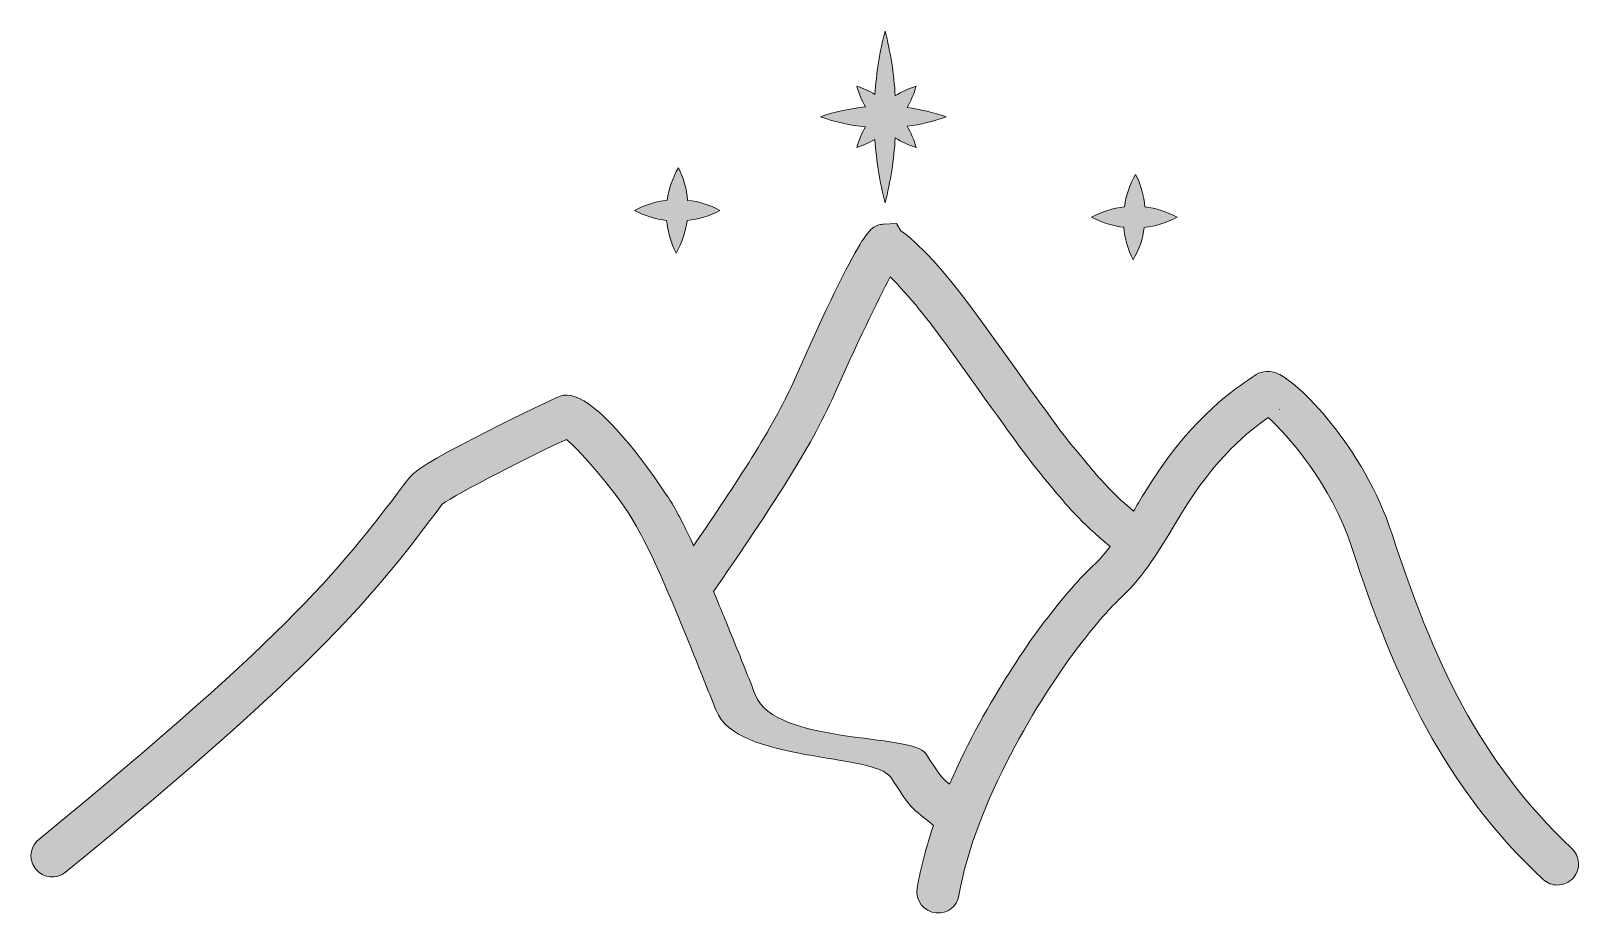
# Model space of a CAD drawing. Header units: millimetres. Extents: x 147.3 to 183.9, y -58.5 to -37.7.
import ezdxf

# ---------------------------------------------------------------- set-up
doc = ezdxf.new("R2010")
doc.units = ezdxf.units.MM
doc.header["$MEASUREMENT"] = 0
doc.layers.add('Layer 1', color=7, linetype='Continuous', lineweight=0)

msp = doc.modelspace()

# ---------------------------------------------------------------- hatches: boundary and pattern name
at = {"layer": 'Layer 1', "transparency": 33554687}
h = msp.add_hatch(color=250, dxfattribs=at)
h.dxf.hatch_style = 2
edge = h.paths.add_edge_path()
edge.add_spline(control_points=[(167.97, -39.907), (168.058, -40.062), (168.132, -40.231), (168.181, -40.408), (168.005, -40.355), (167.839, -40.277), (167.687, -40.182), (167.659, -40.697), (167.578, -41.212), (167.448, -41.716), (167.321, -41.223), (167.239, -40.722), (167.208, -40.217), (167.074, -40.295), (166.929, -40.362), (166.777, -40.408), (166.823, -40.235), (166.894, -40.072), (166.982, -39.921), (166.622, -39.885), (166.266, -39.808), (165.92, -39.684), (166.266, -39.564), (166.622, -39.487), (166.982, -39.452), (166.894, -39.296), (166.827, -39.134), (166.777, -38.961), (166.929, -39.007), (167.074, -39.074), (167.208, -39.155), (167.239, -38.651), (167.321, -38.146), (167.448, -37.656), (167.578, -38.157), (167.659, -38.675), (167.687, -39.191), (167.839, -39.092), (168.005, -39.014), (168.181, -38.961), (168.132, -39.138), (168.058, -39.307), (167.966, -39.466), (168.28, -39.504), (168.594, -39.579), (168.894, -39.684), (168.594, -39.794), (168.284, -39.868), (167.97, -39.907)], knot_values=[0, 0, 0, 0, 1, 1, 1, 2, 2, 2, 3, 3, 3, 4, 4, 4, 5, 5, 5, 6, 6, 6, 7, 7, 7, 8, 8, 8, 9, 9, 9, 10, 10, 10, 11, 11, 11, 12, 12, 12, 13, 13, 13, 14, 14, 14, 15, 15, 15, 16, 16, 16, 16], degree=3, periodic=0)
h = msp.add_hatch(color=250, dxfattribs=at)
h.dxf.hatch_style = 2
edge = h.paths.add_edge_path()
edge.add_spline(control_points=[(163.542, -41.896), (163.302, -42.027), (163.038, -42.108), (162.77, -42.136), (162.734, -42.404), (162.646, -42.665), (162.505, -42.905), (162.382, -42.662), (162.308, -42.401), (162.283, -42.133), (162.018, -42.104), (161.761, -42.023), (161.524, -41.896), (161.768, -41.766), (162.029, -41.685), (162.297, -41.656), (162.332, -41.388), (162.424, -41.127), (162.562, -40.887), (162.685, -41.131), (162.759, -41.395), (162.78, -41.66), (163.045, -41.685), (163.306, -41.766), (163.542, -41.896)], knot_values=[0, 0, 0, 0, 1, 1, 1, 2, 2, 2, 3, 3, 3, 4, 4, 4, 5, 5, 5, 6, 6, 6, 7, 7, 7, 8, 8, 8, 8], degree=3, periodic=0)
h = msp.add_hatch(color=250, dxfattribs=at)
h.dxf.hatch_style = 2
edge = h.paths.add_edge_path()
edge.add_spline(control_points=[(174.348, -42.055), (174.105, -42.186), (173.843, -42.27), (173.575, -42.299), (173.54, -42.567), (173.452, -42.828), (173.311, -43.064), (173.187, -42.821), (173.113, -42.56), (173.092, -42.295), (172.827, -42.267), (172.57, -42.186), (172.33, -42.055), (172.573, -41.925), (172.835, -41.843), (173.103, -41.812), (173.141, -41.544), (173.23, -41.286), (173.367, -41.046), (173.491, -41.29), (173.565, -41.551), (173.586, -41.815), (173.851, -41.847), (174.108, -41.925), (174.348, -42.055)], knot_values=[0, 0, 0, 0, 1, 1, 1, 2, 2, 2, 3, 3, 3, 4, 4, 4, 5, 5, 5, 6, 6, 6, 7, 7, 7, 8, 8, 8, 8], degree=3, periodic=0)
h = msp.add_hatch(color=250, dxfattribs=at)
h.dxf.hatch_style = 2
edge = h.paths.add_edge_path()
edge.add_spline(control_points=[(172.362, -50.296), (172.14, -50.515), (171.833, -50.811), (171.18, -51.665), (171.102, -51.764), (169.854, -53.415), (168.972, -55.461), (168.703, -55.242), (168.742, -55.228), (168.407, -54.737), (168.079, -54.251), (164.851, -54.536), (164.382, -53.355), (164.234, -52.974), (164.047, -52.508), (163.81, -51.926), (163.652, -51.531), (163.514, -51.196), (163.391, -50.903), (164.562, -49.216), (165.638, -47.611), (166.185, -46.38), (166.788, -45.029), (167.285, -44.009), (167.568, -43.47), (168.012, -43.9), (168.517, -44.549), (168.898, -45.078), (168.898, -45.078), (169.652, -46.13), (169.652, -46.13), (170.556, -47.386), (170.859, -47.812), (171.187, -48.2), (171.187, -48.2), (171.37, -48.423), (171.37, -48.423), (171.723, -48.85), (172.058, -49.255), (172.764, -49.844), (172.602, -50.063), (172.496, -50.169), (172.362, -50.296)], knot_values=[0, 0, 0, 0, 1, 1, 1, 2, 2, 2, 3, 3, 3, 4, 4, 4, 5, 5, 5, 6, 6, 6, 7, 7, 7, 8, 8, 8, 9, 9, 9, 10, 10, 10, 11, 11, 11, 12, 12, 12, 13, 13, 13, 14, 14, 14, 14], degree=3, periodic=0)
edge = h.paths.add_edge_path()
edge.add_spline(control_points=[(183.675, -56.974), (181.495, -54.928), (180.395, -52.515), (179.431, -49.552), (178.768, -47.502), (177.184, -45.893), (176.666, -45.731), (176.486, -45.675), (176.302, -45.706), (176.165, -45.812), (176.129, -45.837), (176.087, -45.869), (176.034, -45.904), (175.6, -46.204), (174.584, -46.902), (173.568, -48.592), (173.477, -48.744), (173.395, -48.881), (173.318, -49.005), (172.743, -48.514), (172.461, -48.172), (172.143, -47.788), (172.143, -47.788), (171.953, -47.558), (171.953, -47.558), (171.649, -47.199), (171.349, -46.782), (170.464, -45.544), (170.464, -45.544), (169.709, -44.496), (169.709, -44.496), (168.644, -43.018), (168.072, -42.56), (167.822, -42.38), (167.822, -42.38), (167.716, -42.207), (167.716, -42.207), (167.716, -42.207), (167.412, -42.224), (167.412, -42.224), (167.109, -42.242), (166.925, -42.253), (165.271, -45.974), (164.812, -47.008), (163.923, -48.366), (162.921, -49.823), (162.742, -49.428), (162.6, -49.16), (162.445, -48.881), (162.428, -48.85), (160.618, -45.95), (159.764, -46.288), (159.531, -46.38), (156.497, -47.819), (156.212, -48.2), (154.645, -50.285), (153.502, -51.802), (147.442, -56.769), (147.322, -56.868), (147.258, -57.013), (147.258, -57.158), (147.258, -57.267), (147.297, -57.38), (147.371, -57.471), (147.547, -57.687), (147.861, -57.718), (148.077, -57.542), (154.194, -52.529), (155.386, -50.959), (156.981, -48.839), (157.298, -48.606), (159.161, -47.65), (159.916, -47.311), (160.279, -47.629), (161.129, -48.578), (161.57, -49.368), (161.888, -49.936), (162.142, -50.469), (162.886, -52.3), (163.119, -52.882), (163.302, -53.344), (163.454, -53.721), (163.941, -54.953), (167.19, -54.723), (167.582, -55.298), (168.047, -55.986), (167.949, -55.933), (168.594, -56.434), (168.425, -56.921), (168.291, -57.422), (168.206, -57.919), (168.157, -58.209), (168.365, -58.477), (168.654, -58.505), (168.915, -58.53), (169.148, -58.353), (169.19, -58.099), (169.571, -55.891), (171.145, -53.358), (171.974, -52.272), (172.581, -51.478), (172.845, -51.22), (173.057, -51.016), (173.42, -50.666), (173.628, -50.437), (174.426, -49.107), (175.262, -47.714), (176.062, -47.103), (176.503, -46.796), (176.955, -47.188), (177.999, -48.38), (178.482, -49.862), (179.491, -52.977), (180.663, -55.524), (183.005, -57.715), (183.1, -57.803), (183.22, -57.845), (183.34, -57.845), (183.478, -57.845), (183.619, -57.785), (183.718, -57.673), (183.898, -57.468), (183.876, -57.161), (183.675, -56.974)], knot_values=[0, 0, 0, 0, 1, 1, 1, 2, 2, 2, 3, 3, 3, 4, 4, 4, 5, 5, 5, 6, 6, 6, 7, 7, 7, 8, 8, 8, 9, 9, 9, 10, 10, 10, 11, 11, 11, 12, 12, 12, 13, 13, 13, 14, 14, 14, 15, 15, 15, 16, 16, 16, 17, 17, 17, 18, 18, 18, 19, 19, 19, 20, 20, 20, 21, 21, 21, 22, 22, 22, 23, 23, 23, 24, 24, 24, 25, 25, 25, 26, 26, 26, 27, 27, 27, 28, 28, 28, 29, 29, 29, 30, 30, 30, 31, 31, 31, 32, 32, 32, 33, 33, 33, 34, 34, 34, 35, 35, 35, 36, 36, 36, 37, 37, 37, 38, 38, 38, 39, 39, 39, 40, 40, 40, 41, 41, 41, 41], degree=3, periodic=0)
h = msp.add_hatch(color=250, dxfattribs=at)
h.dxf.hatch_style = 2
edge = h.paths.add_edge_path()
edge.add_spline(control_points=[(176.773, -46.607), (176.772, -46.607), (176.772, -46.608), (176.771, -46.608), (176.772, -46.608), (176.772, -46.607), (176.773, -46.607)], knot_values=[0, 0, 0, 0, 1, 1, 1, 2, 2, 2, 2], degree=3, periodic=0)
edge = h.paths.add_edge_path()
edge.add_spline(control_points=[(156.961, -48.854), (156.961, -48.854), (156.961, -48.854), (156.961, -48.854), (156.961, -48.854), (156.961, -48.854), (156.961, -48.854)], knot_values=[0, 0, 0, 0, 1, 1, 1, 2, 2, 2, 2], degree=3, periodic=0)

# ---------------------------------------------------------------- linework, layer by layer
at = {"layer": 'Layer 1'}
for points, knots in [([(167.97, -39.907), (168.058, -40.062), (168.132, -40.231), (168.181, -40.408), (168.005, -40.355), (167.839, -40.277), (167.687, -40.182), (167.659, -40.697), (167.578, -41.212), (167.448, -41.716), (167.321, -41.223), (167.239, -40.722), (167.208, -40.217), (167.074, -40.295), (166.929, -40.362), (166.777, -40.408), (166.823, -40.235), (166.894, -40.072), (166.982, -39.921), (166.622, -39.885), (166.266, -39.808), (165.92, -39.684), (166.266, -39.564), (166.622, -39.487), (166.982, -39.452), (166.894, -39.296), (166.827, -39.134), (166.777, -38.961), (166.929, -39.007), (167.074, -39.074), (167.208, -39.155), (167.239, -38.651), (167.321, -38.146), (167.448, -37.656), (167.578, -38.157), (167.659, -38.675), (167.687, -39.191), (167.839, -39.092), (168.005, -39.014), (168.181, -38.961), (168.132, -39.138), (168.058, -39.307), (167.966, -39.466), (168.28, -39.504), (168.594, -39.579), (168.894, -39.684), (168.594, -39.794), (168.284, -39.868), (167.97, -39.907)], [0, 0, 0, 0, 1, 1, 1, 2, 2, 2, 3, 3, 3, 4, 4, 4, 5, 5, 5, 6, 6, 6, 7, 7, 7, 8, 8, 8, 9, 9, 9, 10, 10, 10, 11, 11, 11, 12, 12, 12, 13, 13, 13, 14, 14, 14, 15, 15, 15, 16, 16, 16, 16]), ([(163.542, -41.896), (163.302, -42.027), (163.038, -42.108), (162.77, -42.136), (162.734, -42.404), (162.646, -42.665), (162.505, -42.905), (162.382, -42.662), (162.308, -42.401), (162.283, -42.133), (162.018, -42.104), (161.761, -42.023), (161.524, -41.896), (161.768, -41.766), (162.029, -41.685), (162.297, -41.656), (162.332, -41.388), (162.424, -41.127), (162.562, -40.887), (162.685, -41.131), (162.759, -41.395), (162.78, -41.66), (163.045, -41.685), (163.306, -41.766), (163.542, -41.896)], [0, 0, 0, 0, 1, 1, 1, 2, 2, 2, 3, 3, 3, 4, 4, 4, 5, 5, 5, 6, 6, 6, 7, 7, 7, 8, 8, 8, 8]), ([(174.348, -42.055), (174.105, -42.186), (173.843, -42.27), (173.575, -42.299), (173.54, -42.567), (173.452, -42.828), (173.311, -43.064), (173.187, -42.821), (173.113, -42.56), (173.092, -42.295), (172.827, -42.267), (172.57, -42.186), (172.33, -42.055), (172.573, -41.925), (172.835, -41.843), (173.103, -41.812), (173.141, -41.544), (173.23, -41.286), (173.367, -41.046), (173.491, -41.29), (173.565, -41.551), (173.586, -41.815), (173.851, -41.847), (174.108, -41.925), (174.348, -42.055)], [0, 0, 0, 0, 1, 1, 1, 2, 2, 2, 3, 3, 3, 4, 4, 4, 5, 5, 5, 6, 6, 6, 7, 7, 7, 8, 8, 8, 8]), ([(183.675, -56.974), (181.495, -54.928), (180.395, -52.515), (179.431, -49.552), (178.768, -47.502), (177.184, -45.893), (176.666, -45.731), (176.486, -45.675), (176.302, -45.706), (176.165, -45.812), (176.129, -45.837), (176.087, -45.869), (176.034, -45.904), (175.6, -46.204), (174.584, -46.902), (173.568, -48.592), (173.477, -48.744), (173.395, -48.881), (173.318, -49.005), (172.743, -48.514), (172.461, -48.172), (172.143, -47.788), (172.143, -47.788), (171.953, -47.558), (171.953, -47.558), (171.649, -47.199), (171.349, -46.782), (170.464, -45.544), (170.464, -45.544), (169.709, -44.496), (169.709, -44.496), (168.644, -43.018), (168.072, -42.56), (167.822, -42.38), (167.822, -42.38), (167.716, -42.207), (167.716, -42.207), (167.716, -42.207), (167.412, -42.224), (167.412, -42.224), (167.109, -42.242), (166.925, -42.253), (165.271, -45.974), (164.812, -47.008), (163.923, -48.366), (162.921, -49.823), (162.742, -49.428), (162.6, -49.16), (162.445, -48.881), (162.428, -48.85), (160.618, -45.95), (159.764, -46.288), (159.531, -46.38), (156.497, -47.819), (156.212, -48.2), (154.645, -50.285), (153.502, -51.802), (147.442, -56.769), (147.322, -56.868), (147.258, -57.013), (147.258, -57.158), (147.258, -57.267), (147.297, -57.38), (147.371, -57.471), (147.547, -57.687), (147.861, -57.718), (148.077, -57.542), (154.194, -52.529), (155.386, -50.959), (156.981, -48.839), (157.298, -48.606), (159.161, -47.65), (159.916, -47.311), (160.279, -47.629), (161.129, -48.578), (161.57, -49.368), (161.888, -49.936), (162.142, -50.469), (162.886, -52.3), (163.119, -52.882), (163.302, -53.344), (163.454, -53.721), (163.941, -54.953), (167.19, -54.723), (167.582, -55.298), (168.047, -55.986), (167.949, -55.933), (168.594, -56.434), (168.425, -56.921), (168.291, -57.422), (168.206, -57.919), (168.157, -58.209), (168.365, -58.477), (168.654, -58.505), (168.915, -58.53), (169.148, -58.353), (169.19, -58.099), (169.571, -55.891), (171.145, -53.358), (171.974, -52.272), (172.581, -51.478), (172.845, -51.22), (173.057, -51.016), (173.42, -50.666), (173.628, -50.437), (174.426, -49.107), (175.262, -47.714), (176.062, -47.103), (176.503, -46.796), (176.955, -47.188), (177.999, -48.38), (178.482, -49.862), (179.491, -52.977), (180.663, -55.524), (183.005, -57.715), (183.1, -57.803), (183.22, -57.845), (183.34, -57.845), (183.478, -57.845), (183.619, -57.785), (183.718, -57.673), (183.898, -57.468), (183.876, -57.161), (183.675, -56.974)], [0, 0, 0, 0, 1, 1, 1, 2, 2, 2, 3, 3, 3, 4, 4, 4, 5, 5, 5, 6, 6, 6, 7, 7, 7, 8, 8, 8, 9, 9, 9, 10, 10, 10, 11, 11, 11, 12, 12, 12, 13, 13, 13, 14, 14, 14, 15, 15, 15, 16, 16, 16, 17, 17, 17, 18, 18, 18, 19, 19, 19, 20, 20, 20, 21, 21, 21, 22, 22, 22, 23, 23, 23, 24, 24, 24, 25, 25, 25, 26, 26, 26, 27, 27, 27, 28, 28, 28, 29, 29, 29, 30, 30, 30, 31, 31, 31, 32, 32, 32, 33, 33, 33, 34, 34, 34, 35, 35, 35, 36, 36, 36, 37, 37, 37, 38, 38, 38, 39, 39, 39, 40, 40, 40, 41, 41, 41, 41]), ([(172.362, -50.296), (172.14, -50.515), (171.833, -50.811), (171.18, -51.665), (171.102, -51.764), (169.854, -53.415), (168.972, -55.461), (168.703, -55.242), (168.742, -55.228), (168.407, -54.737), (168.079, -54.251), (164.851, -54.536), (164.382, -53.355), (164.234, -52.974), (164.047, -52.508), (163.81, -51.926), (163.652, -51.531), (163.514, -51.196), (163.391, -50.903), (164.562, -49.216), (165.638, -47.611), (166.185, -46.38), (166.788, -45.029), (167.285, -44.009), (167.568, -43.47), (168.012, -43.9), (168.517, -44.549), (168.898, -45.078), (168.898, -45.078), (169.652, -46.13), (169.652, -46.13), (170.556, -47.386), (170.859, -47.812), (171.187, -48.2), (171.187, -48.2), (171.37, -48.423), (171.37, -48.423), (171.723, -48.85), (172.058, -49.255), (172.764, -49.844), (172.602, -50.063), (172.496, -50.169), (172.362, -50.296)], [0, 0, 0, 0, 1, 1, 1, 2, 2, 2, 3, 3, 3, 4, 4, 4, 5, 5, 5, 6, 6, 6, 7, 7, 7, 8, 8, 8, 9, 9, 9, 10, 10, 10, 11, 11, 11, 12, 12, 12, 13, 13, 13, 14, 14, 14, 14]), ([(176.773, -46.607), (176.772, -46.607), (176.772, -46.608), (176.771, -46.608), (176.772, -46.608), (176.772, -46.607), (176.773, -46.607)], [0, 0, 0, 0, 1, 1, 1, 2, 2, 2, 2]), ([(156.961, -48.854), (156.961, -48.854), (156.961, -48.854), (156.961, -48.854), (156.961, -48.854), (156.961, -48.854), (156.961, -48.854)], [0, 0, 0, 0, 1, 1, 1, 2, 2, 2, 2])]:
    msp.add_open_spline(points, degree=3, knots=knots, dxfattribs=at)

doc.saveas('drawing.dxf')
